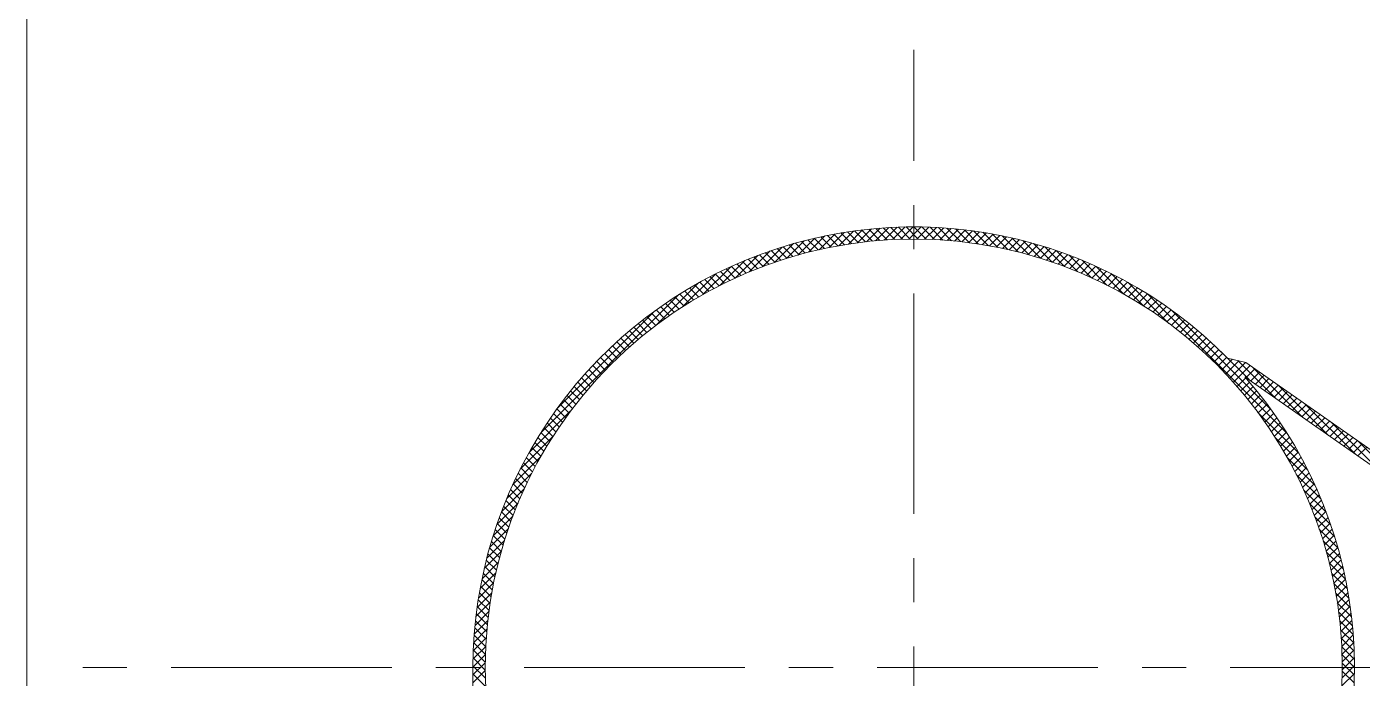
# Model space of a CAD drawing. Header units: millimetres. Extents: x -394 to 6212, y -2458 to 809.
# Drawn here: x 2956.92 to 2972.05, y -1832.51 to -1825.13 of the extents above; entities that cross this region are included whole.
import ezdxf

# ---------------------------------------------------------------- set-up
doc = ezdxf.new("R2010")
doc.units = ezdxf.units.MM
doc.linetypes.add('CENTERX2', pattern=[4, 2.5, -0.5, 0.5, -0.5])
for name, color, linetype, lineweight, true_color in [('1', 1, 'Continuous', 18, 0xff0000), ('2', 2, 'Continuous', 18, 0xffff00), ('3', 3, 'CENTERX2', 18, 0x00ff00)]:
    doc.layers.add(name, color=color, linetype=linetype, lineweight=lineweight, true_color=true_color)

msp = doc.modelspace()

# ---------------------------------------------------------------- linework, layer by layer
at = {"layer": '1'}
for p, q in [((2956.91546, -1823.48362), (2956.91546, -1888.73439)), ((2970.72553, -1828.93221), (2970.51906, -1828.88318)), ((2970.72553, -1828.93221), (2979.73849, -1835.24908)), ((2970.71541, -1829.09411), (2979.58559, -1835.31091)), ((2961.97115, -1832.38923), (2961.97115, -1879.82878))]:
    msp.add_line(p, q, dxfattribs=at)
msp.add_circle((2966.96413, -1832.38923), 4.85459, dxfattribs=at)
for start, end in [(44.603438, 180), (193.521266, 41.296095)]:
    msp.add_arc((2966.96413, -1832.38923), 4.99298, start, end, dxfattribs=at)
at = {"layer": '2'}
for p, q in [((2966.72361, -1827.5406), (2966.86701, -1827.39719)), ((2966.81715, -1827.53686), (2966.95776, -1827.39625)), ((2967.01497, -1827.5349), (2966.87708, -1827.397)), ((2966.90886, -1827.53495), (2967.04688, -1827.39693)), ((2967.1066, -1827.53672), (2966.96612, -1827.39624)), ((2967.20005, -1827.54037), (2967.05678, -1827.3971)), ((2965.65041, -1827.71577), (2965.84227, -1827.52391)), ((2965.88006, -1827.65722), (2965.76517, -1827.54233)), ((2965.77293, -1827.68305), (2965.95713, -1827.49885)), ((2965.95361, -1827.64097), (2965.83762, -1827.52498)), ((2965.89107, -1827.65471), (2966.06856, -1827.47722)), ((2966.02816, -1827.62572), (2965.91101, -1827.50857)), ((2966.10373, -1827.61149), (2965.98536, -1827.49312)), ((2966.00532, -1827.63026), (2966.17689, -1827.4587)), ((2966.18037, -1827.59832), (2966.0607, -1827.47866)), ((2966.11611, -1827.60928), (2966.28238, -1827.44301)), ((2966.2581, -1827.58625), (2966.13707, -1827.46522)), ((2966.33697, -1827.57532), (2966.21449, -1827.45284)), ((2966.22377, -1827.59142), (2966.38528, -1827.42991)), ((2966.41702, -1827.56556), (2966.29301, -1827.44155)), ((2966.32858, -1827.57642), (2966.48578, -1827.41921)), ((2966.49829, -1827.55704), (2966.37266, -1827.4314)), ((2966.43077, -1827.56402), (2966.58406, -1827.41073)), ((2966.58085, -1827.54979), (2966.45349, -1827.42243)), ((2966.53056, -1827.55403), (2966.68028, -1827.40432)), ((2966.66474, -1827.54387), (2966.53554, -1827.41467)), ((2966.75002, -1827.53936), (2966.61886, -1827.4082)), ((2966.62812, -1827.54628), (2966.77456, -1827.39984)), ((2966.83677, -1827.5363), (2966.70352, -1827.40305)), ((2966.92506, -1827.53479), (2966.78957, -1827.3993)), ((2966.99885, -1827.53476), (2967.13446, -1827.39915)), ((2967.08722, -1827.53619), (2967.22058, -1827.40283)), ((2967.29543, -1827.54595), (2967.14915, -1827.39967)), ((2967.17404, -1827.53917), (2967.3053, -1827.40791)), ((2967.39289, -1827.5536), (2967.24334, -1827.40406)), ((2967.2594, -1827.54362), (2967.38869, -1827.41433)), ((2967.49257, -1827.56348), (2967.33946, -1827.41037)), ((2967.34335, -1827.54947), (2967.4708, -1827.42202)), ((2967.42597, -1827.55665), (2967.55169, -1827.43094)), ((2967.59464, -1827.57575), (2967.43764, -1827.41875)), ((2967.50731, -1827.56512), (2967.63139, -1827.44103)), ((2967.69932, -1827.59063), (2967.53803, -1827.42934)), ((2967.58742, -1827.57481), (2967.70996, -1827.45226)), ((2967.80683, -1827.60833), (2967.6408, -1827.44231)), ((2967.66634, -1827.58569), (2967.78744, -1827.46459)), ((2967.74413, -1827.59771), (2967.86386, -1827.47798)), ((2967.91745, -1827.62916), (2967.74616, -1827.45787)), ((2967.82082, -1827.61082), (2967.93925, -1827.49239)), ((2968.03153, -1827.65343), (2967.85434, -1827.47624)), ((2967.89644, -1827.625), (2968.01365, -1827.50779)), ((2968.14947, -1827.68157), (2967.96561, -1827.49771)), ((2967.97104, -1827.6402), (2968.08708, -1827.52416)), ((2968.04464, -1827.65641), (2968.15958, -1827.54147)), ((2968.27177, -1827.71406), (2968.08031, -1827.5226)), ((2965.10027, -1827.90669), (2965.33876, -1827.6682)), ((2965.2491, -1827.84767), (2965.47251, -1827.62425)), ((2965.39086, -1827.79664), (2965.28226, -1827.68804)), ((2965.45815, -1827.77413), (2965.34879, -1827.66477)), ((2965.38945, -1827.79712), (2965.60051, -1827.58606)), ((2965.52628, -1827.75245), (2965.41611, -1827.64228)), ((2965.59525, -1827.73163), (2965.48423, -1827.6206)), ((2965.52286, -1827.75352), (2965.72356, -1827.55282)), ((2965.66509, -1827.71167), (2965.55318, -1827.59975)), ((2965.73583, -1827.6926), (2965.62297, -1827.57974)), ((2965.80747, -1827.67444), (2965.69363, -1827.56059)), ((2968.11727, -1827.67358), (2968.23116, -1827.55968)), ((2968.18896, -1827.69169), (2968.30186, -1827.57879)), ((2968.39905, -1827.75155), (2968.19882, -1827.55131)), ((2968.25974, -1827.71071), (2968.3717, -1827.59875)), ((2968.53215, -1827.79484), (2968.32164, -1827.58433)), ((2968.32962, -1827.73063), (2968.44069, -1827.61957)), ((2968.39864, -1827.75142), (2968.50885, -1827.6412)), ((2968.67213, -1827.84502), (2968.44938, -1827.62227)), ((2968.4668, -1827.77305), (2968.57621, -1827.66365)), ((2968.53414, -1827.79552), (2968.64278, -1827.68688)), ((2968.8205, -1827.90359), (2968.58283, -1827.66591)), ((2964.57348, -1828.16408), (2964.89023, -1827.84733)), ((2964.76715, -1828.06022), (2965.04938, -1827.77798)), ((2965.00355, -1827.94815), (2964.89882, -1827.84342)), ((2964.94077, -1827.9764), (2965.1982, -1827.71896)), ((2965.06621, -1827.92101), (2964.96092, -1827.81571)), ((2965.12961, -1827.89461), (2965.02372, -1827.78872)), ((2965.19376, -1827.86895), (2965.08725, -1827.76244)), ((2965.25868, -1827.84406), (2965.1515, -1827.73689)), ((2965.32437, -1827.81995), (2965.2165, -1827.71208)), ((2968.60067, -1827.8188), (2968.70857, -1827.71089)), ((2968.6664, -1827.84287), (2968.77361, -1827.73566)), ((2968.97942, -1827.9727), (2968.72302, -1827.71631)), ((2968.73135, -1827.86772), (2968.8379, -1827.76117)), ((2968.79554, -1827.89334), (2968.90145, -1827.78742)), ((2968.85897, -1827.9197), (2968.96429, -1827.81438)), ((2969.15224, -1828.05573), (2968.8714, -1827.77488)), ((2968.92167, -1827.94681), (2969.02643, -1827.84205)), ((2969.34473, -1828.15841), (2969.02999, -1827.84367)), ((2964.34772, -1828.30004), (2964.71753, -1827.93023)), ((2964.70088, -1828.09449), (2964.59857, -1827.99218)), ((2964.76003, -1828.06384), (2964.65729, -1827.96109)), ((2964.81986, -1828.03386), (2964.71666, -1827.93067)), ((2964.88038, -1828.00459), (2964.7767, -1827.9009)), ((2964.94161, -1827.97601), (2964.83742, -1827.87182)), ((2968.98365, -1827.97463), (2969.08786, -1827.87042)), ((2969.04491, -1828.00318), (2969.14861, -1827.89947)), ((2969.10546, -1828.03242), (2969.20869, -1827.9292)), ((2969.16533, -1828.06236), (2969.26809, -1827.95959)), ((2969.56845, -1828.29233), (2969.20193, -1827.9258)), ((2969.22451, -1828.09298), (2969.32684, -1827.99065)), ((2964.05547, -1828.50248), (2964.52589, -1828.03207)), ((2964.47094, -1828.22376), (2964.37014, -1828.12296)), ((2964.52744, -1828.19046), (2964.4263, -1828.08931)), ((2964.5846, -1828.15781), (2964.48308, -1828.0563)), ((2964.6424, -1828.12582), (2964.54051, -1828.02392)), ((2969.28302, -1828.12427), (2969.38494, -1828.02235)), ((2969.34086, -1828.15623), (2969.44239, -1828.0547)), ((2969.85562, -1828.48969), (2969.39246, -1828.02653)), ((2969.39804, -1828.18885), (2969.49921, -1828.08769)), ((2969.45458, -1828.22212), (2969.5554, -1828.1213)), ((2962.73831, -1829.72984), (2964.30474, -1828.16341)), ((2964.19798, -1828.39981), (2964.09857, -1828.30041)), ((2964.25132, -1828.36335), (2964.15167, -1828.2637)), ((2964.30528, -1828.32751), (2964.20537, -1828.2276)), ((2964.35987, -1828.29229), (2964.25968, -1828.19211)), ((2964.41509, -1828.25771), (2964.3146, -1828.15722)), ((2969.51047, -1828.25604), (2969.61097, -1828.15554)), ((2969.56572, -1828.29059), (2969.66592, -1828.19039)), ((2971.19733, -1829.7416), (2969.61176, -1828.15603)), ((2969.62033, -1828.32577), (2969.72025, -1828.22585)), ((2969.67433, -1828.36158), (2969.77398, -1828.26193)), ((2969.7277, -1828.39801), (2969.82711, -1828.2986)), ((2962.92685, -1829.4515), (2964.0264, -1828.35195)), ((2963.99074, -1828.55178), (2963.89212, -1828.45316)), ((2964.04164, -1828.51288), (2963.94285, -1828.41409)), ((2964.09314, -1828.47458), (2963.99416, -1828.3756)), ((2964.14525, -1828.43689), (2964.04607, -1828.33771)), ((2969.78045, -1828.43506), (2969.87964, -1828.33587)), ((2969.83259, -1828.47272), (2969.93158, -1828.37374)), ((2969.88413, -1828.51099), (2969.98292, -1828.4122)), ((2971.01294, -1829.46741), (2969.88595, -1828.34042)), ((2969.93506, -1828.54987), (2970.03368, -1828.45124)), ((2963.84164, -1828.67209), (2963.74342, -1828.57387)), ((2963.89074, -1828.63139), (2963.79241, -1828.53306)), ((2963.94044, -1828.59128), (2963.84197, -1828.49282)), ((2969.98538, -1828.58934), (2970.08386, -1828.49087)), ((2970.03511, -1828.62942), (2970.13345, -1828.53108)), ((2970.08424, -1828.67009), (2970.18246, -1828.57187)), ((2963.65115, -1828.84081), (2963.55324, -1828.7429)), ((2963.69789, -1828.79775), (2963.59992, -1828.69978)), ((2963.74521, -1828.75527), (2963.64718, -1828.65724)), ((2963.79313, -1828.71338), (2963.69502, -1828.61527)), ((2970.13278, -1828.71135), (2970.2309, -1828.61324)), ((2970.18072, -1828.75321), (2970.27876, -1828.65518)), ((2970.22808, -1828.79566), (2970.32604, -1828.69769)), ((2970.27484, -1828.8387), (2970.37276, -1828.74078)), ((2963.51447, -1828.97354), (2963.41661, -1828.87568)), ((2963.55944, -1828.92871), (2963.46158, -1828.83085)), ((2963.605, -1828.88447), (2963.50713, -1828.78659)), ((2970.32102, -1828.88232), (2970.4189, -1828.78444)), ((2970.36661, -1828.92654), (2970.46447, -1828.82868)), ((2970.41161, -1828.97134), (2970.50947, -1828.87348)), ((2970.76232, -1829.12699), (2970.44413, -1828.8088)), ((2970.45602, -1829.01673), (2970.57604, -1828.89671)), ((2971.06253, -1829.3374), (2970.63611, -1828.91097)), ((2963.34046, -1829.15874), (2963.24244, -1829.06072)), ((2963.38308, -1829.11155), (2963.28513, -1829.0136)), ((2963.42629, -1829.06496), (2963.32839, -1828.96706)), ((2963.47009, -1829.01896), (2963.37221, -1828.92108)), ((2970.49985, -1829.0627), (2970.64861, -1828.91394)), ((2970.54309, -1829.10927), (2970.72118, -1828.93117)), ((2970.58574, -1829.15642), (2970.77516, -1828.96699)), ((2970.7286, -1829.10336), (2970.82796, -1829.004)), ((2970.7814, -1829.14036), (2970.88076, -1829.041)), ((2971.36274, -1829.5478), (2970.79779, -1828.98286)), ((2963.21614, -1829.30383), (2963.11784, -1829.20553)), ((2963.25699, -1829.25487), (2963.1588, -1829.15668)), ((2963.29843, -1829.20651), (2963.20033, -1829.10842)), ((2970.6278, -1829.20416), (2970.72589, -1829.10608)), ((2970.66926, -1829.2525), (2970.76745, -1829.15432)), ((2970.71014, -1829.30143), (2970.80844, -1829.20313)), ((2970.8342, -1829.17737), (2970.93356, -1829.07801)), ((2970.887, -1829.21437), (2970.98636, -1829.11501)), ((2970.9398, -1829.25137), (2971.03916, -1829.15202)), ((2970.9926, -1829.28838), (2971.09195, -1829.18902)), ((2971.66295, -1829.75821), (2971.098, -1829.19326)), ((2963.09719, -1829.45429), (2962.99845, -1829.35554)), ((2963.13624, -1829.40353), (2963.03766, -1829.30495)), ((2963.17589, -1829.35338), (2963.07746, -1829.25495)), ((2970.75042, -1829.35095), (2970.84884, -1829.25253)), ((2970.7901, -1829.40107), (2970.88867, -1829.3025)), ((2970.82918, -1829.4518), (2970.92791, -1829.35306)), ((2971.04539, -1829.32538), (2971.14475, -1829.22603)), ((2971.09819, -1829.36239), (2971.19755, -1829.26303)), ((2971.15099, -1829.39939), (2971.25035, -1829.30003)), ((2971.20379, -1829.4364), (2971.30315, -1829.33704)), ((2962.60697, -1829.95099), (2963.07739, -1829.48057)), ((2962.98368, -1829.61018), (2962.88433, -1829.51084)), ((2963.02091, -1829.55761), (2962.92178, -1829.45848)), ((2963.05875, -1829.50564), (2962.95982, -1829.40672)), ((2971.32683, -1829.9609), (2970.86367, -1829.49774)), ((2970.86765, -1829.50312), (2970.96657, -1829.40421)), ((2970.90552, -1829.55506), (2971.00464, -1829.45594)), ((2970.94278, -1829.6076), (2971.04211, -1829.50827)), ((2971.25659, -1829.4734), (2971.35594, -1829.37404)), ((2971.30938, -1829.51041), (2971.40874, -1829.41105)), ((2971.36218, -1829.54741), (2971.46154, -1829.44805)), ((2971.96316, -1829.96861), (2971.39821, -1829.40367)), ((2971.41498, -1829.58441), (2971.51434, -1829.48506)), ((2962.91108, -1829.71718), (2962.81124, -1829.61734)), ((2962.94707, -1829.66337), (2962.84748, -1829.56379)), ((2970.97942, -1829.66076), (2971.07899, -1829.56119)), ((2971.01544, -1829.71454), (2971.11527, -1829.61472)), ((2971.46778, -1829.62142), (2971.56714, -1829.52206)), ((2971.52058, -1829.65842), (2971.61993, -1829.55907)), ((2971.57337, -1829.69543), (2971.67273, -1829.59607)), ((2971.62617, -1829.73243), (2971.72553, -1829.63307)), ((2972.26336, -1830.17902), (2971.69842, -1829.61407)), ((2962.50513, -1830.14262), (2962.87494, -1829.77282)), ((2962.80687, -1829.88238), (2962.70614, -1829.78166)), ((2962.84097, -1829.82668), (2962.74056, -1829.72627)), ((2962.87571, -1829.77162), (2962.77559, -1829.6715)), ((2971.05084, -1829.76895), (2971.15094, -1829.66885)), ((2971.42755, -1830.15143), (2971.06103, -1829.78491)), ((2971.08561, -1829.82398), (2971.18601, -1829.72359)), ((2971.11974, -1829.87965), (2971.22045, -1829.77894)), ((2971.67897, -1829.76944), (2971.77833, -1829.67008)), ((2971.73177, -1829.80644), (2971.83113, -1829.70708)), ((2971.78457, -1829.84345), (2971.88393, -1829.74409)), ((2971.83737, -1829.88045), (2971.93672, -1829.78109)), ((2971.89016, -1829.91745), (2971.98952, -1829.8181)), ((2962.70845, -1830.05337), (2962.60664, -1829.95157)), ((2962.7406, -1829.99572), (2962.63918, -1829.8943)), ((2962.77341, -1829.93873), (2962.67235, -1829.83766)), ((2971.15323, -1829.93596), (2971.25428, -1829.83492)), ((2971.18608, -1829.99292), (2971.28748, -1829.89152)), ((2971.21826, -1830.05054), (2971.32005, -1829.94876)), ((2971.94296, -1829.95446), (2972.04232, -1829.8551)), ((2971.99576, -1829.99146), (2972.09512, -1829.8921)), ((2972.56357, -1830.38942), (2971.99863, -1829.82448)), ((2962.42224, -1830.31532), (2962.73898, -1829.99858)), ((2962.64614, -1830.17066), (2962.5435, -1830.06803)), ((2962.67696, -1830.11168), (2962.57475, -1830.00947)), ((2971.50969, -1830.32337), (2971.19495, -1830.00863)), ((2971.24978, -1830.10882), (2971.35197, -1830.00663)), ((2971.28064, -1830.16777), (2971.38325, -1830.06516)), ((2962.35288, -1830.47448), (2962.63512, -1830.19224)), ((2962.5578, -1830.35174), (2962.45374, -1830.24767)), ((2962.58655, -1830.29068), (2962.48299, -1830.18712)), ((2962.616, -1830.23033), (2962.51291, -1830.12724)), ((2971.57848, -1830.48196), (2971.29763, -1830.20112)), ((2971.31081, -1830.2274), (2971.41387, -1830.12434)), ((2971.34029, -1830.28772), (2971.44383, -1830.18419)), ((2971.36907, -1830.34874), (2971.47311, -1830.2447)), ((2962.29386, -1830.6233), (2962.5513, -1830.36587)), ((2962.50245, -1830.47599), (2962.3973, -1830.37084)), ((2962.52977, -1830.4135), (2962.42517, -1830.30891)), ((2971.63705, -1830.63033), (2971.38066, -1830.37394)), ((2971.39715, -1830.41047), (2971.50171, -1830.3059)), ((2971.4245, -1830.47292), (2971.52962, -1830.3678)), ((2962.24311, -1830.76386), (2962.48159, -1830.52537)), ((2962.42495, -1830.6679), (2962.31794, -1830.56089)), ((2962.45003, -1830.60318), (2962.34367, -1830.49681)), ((2962.47587, -1830.53921), (2962.37012, -1830.43347)), ((2971.68745, -1830.77053), (2971.44977, -1830.53286)), ((2971.45112, -1830.53611), (2971.55683, -1830.4304)), ((2971.47699, -1830.60004), (2971.58332, -1830.49371)), ((2971.5021, -1830.66473), (2971.60908, -1830.55775)), ((2962.19916, -1830.89761), (2962.42257, -1830.6742)), ((2962.37714, -1830.79969), (2962.26872, -1830.69128)), ((2962.40065, -1830.7334), (2962.29296, -1830.62571)), ((2971.73109, -1830.90398), (2971.50834, -1830.68123)), ((2971.52644, -1830.73019), (2971.6341, -1830.62253)), ((2971.54999, -1830.79644), (2971.65837, -1830.68806)), ((2962.16096, -1831.02561), (2962.37202, -1830.81455)), ((2962.33256, -1830.93471), (2962.22258, -1830.82474)), ((2962.35444, -1830.86679), (2962.24526, -1830.75762)), ((2971.76903, -1831.03172), (2971.55852, -1830.82121)), ((2971.57274, -1830.8635), (2971.68187, -1830.75436)), ((2971.59466, -1830.93138), (2971.70459, -1830.82145)), ((2962.12772, -1831.14865), (2962.32842, -1830.94796)), ((2962.29135, -1831.07311), (2962.17965, -1830.96141)), ((2962.31152, -1831.00348), (2962.20071, -1830.89267)), ((2971.80205, -1831.15454), (2971.60181, -1830.95431)), ((2971.61574, -1831.00011), (2971.72651, -1830.88934)), ((2971.63595, -1831.06969), (2971.7476, -1830.95804)), ((2971.65528, -1831.14016), (2971.76786, -1831.02759)), ((2962.09881, -1831.26736), (2962.29067, -1831.07551)), ((2962.23623, -1831.2874), (2962.1216, -1831.17277)), ((2962.25368, -1831.21504), (2962.14008, -1831.10144)), ((2962.27206, -1831.14362), (2962.15943, -1831.031)), ((2971.83076, -1831.27305), (2971.6393, -1831.08159)), ((2971.67371, -1831.21154), (2971.78726, -1831.09799)), ((2971.6912, -1831.28385), (2971.80578, -1831.16927)), ((2962.05212, -1831.49366), (2962.22962, -1831.31617)), ((2962.07375, -1831.38223), (2962.25795, -1831.19803)), ((2962.20424, -1831.43501), (2962.08738, -1831.31816)), ((2962.21974, -1831.36071), (2962.10402, -1831.245)), ((2971.85565, -1831.38775), (2971.67179, -1831.20389)), ((2971.87712, -1831.49902), (2971.69992, -1831.32183)), ((2971.70774, -1831.35711), (2971.8234, -1831.24145)), ((2971.72329, -1831.43137), (2971.84009, -1831.31457)), ((2962.0336, -1831.60199), (2962.20516, -1831.43042)), ((2962.17633, -1831.58671), (2962.05699, -1831.46737)), ((2962.18976, -1831.51034), (2962.07169, -1831.39227)), ((2971.89549, -1831.6072), (2971.7242, -1831.4359)), ((2971.73782, -1831.50664), (2971.85583, -1831.38863)), ((2971.7513, -1831.58296), (2971.87058, -1831.46368)), ((2962.01791, -1831.70748), (2962.18418, -1831.54121)), ((2962.15277, -1831.74276), (2962.03066, -1831.62064)), ((2962.16399, -1831.66417), (2962.0433, -1831.54348)), ((2971.91105, -1831.71256), (2971.74503, -1831.54653)), ((2971.7637, -1831.66037), (2971.88432, -1831.53974)), ((2971.77497, -1831.7389), (2971.89701, -1831.61685)), ((2961.99411, -1831.91088), (2962.15132, -1831.75367)), ((2962.00481, -1831.81038), (2962.16632, -1831.64887)), ((2962.1339, -1831.90349), (2962.00867, -1831.77826)), ((2962.14273, -1831.82252), (2962.0191, -1831.69889)), ((2971.92402, -1831.81533), (2971.76273, -1831.65404)), ((2971.93461, -1831.91572), (2971.77761, -1831.75872)), ((2971.78507, -1831.8186), (2971.90862, -1831.69505)), ((2971.79396, -1831.89951), (2971.91911, -1831.77436)), ((2961.98563, -1832.00916), (2962.13892, -1831.85587)), ((2962.12633, -1831.98573), (2961.9994, -1831.8588)), ((2971.94299, -1832.0139), (2971.78988, -1831.86079)), ((2971.80159, -1831.98169), (2971.92844, -1831.85484)), ((2971.8079, -1832.06518), (2971.93655, -1831.93653)), ((2961.97475, -1832.19965), (2962.12118, -1832.05322)), ((2961.97922, -1832.10538), (2962.12894, -1831.95566)), ((2962.11523, -1832.15423), (2961.98455, -1832.02355)), ((2962.12009, -1832.06929), (2961.99135, -1831.94054)), ((2971.9493, -1832.11002), (2971.79975, -1831.96047)), ((2971.95369, -1832.20421), (2971.80741, -1832.05793)), ((2971.81283, -1832.15005), (2971.94341, -1832.01947)), ((2961.97209, -1832.29211), (2962.1155, -1832.1487)), ((2962.10992, -1832.32852), (2961.97498, -1832.19358)), ((2962.11181, -1832.24061), (2961.97908, -1832.10788)), ((2971.95626, -1832.29658), (2971.81299, -1832.15331)), ((2971.81632, -1832.23636), (2971.94895, -1832.10374)), ((2971.81829, -1832.32419), (2971.95311, -1832.18937)), ((2961.97115, -1832.38285), (2962.11176, -1832.24224)), ((2961.97115, -1832.47266), (2962.10985, -1832.33396)), ((2962.11102, -1832.50923), (2961.97119, -1832.36939)), ((2962.10962, -1832.41803), (2961.97233, -1832.28073)), ((2971.95711, -1832.38724), (2971.81663, -1832.24676)), ((2971.81735, -1832.50474), (2971.95706, -1832.36503)), ((2971.95636, -1832.47628), (2971.81846, -1832.33839)), ((2971.81866, -1832.41362), (2971.95584, -1832.27645)), ((2961.97115, -1832.56246), (2962.10966, -1832.42395)), ((2962.11421, -1832.60222), (2961.97115, -1832.45916)), ((2971.81425, -1832.59764), (2971.95668, -1832.45521)), ((2971.95406, -1832.56379), (2971.81857, -1832.4283))]:
    msp.add_line(p, q, dxfattribs=at)
at = {"layer": '3'}
for p, q in [((2966.96413, -1842.64923), (2966.96413, -1825.38879)), ((3001.0505, -1832.38923), (2957.18305, -1832.38923))]:
    msp.add_line(p, q, dxfattribs=at)

doc.saveas('drawing.dxf')
